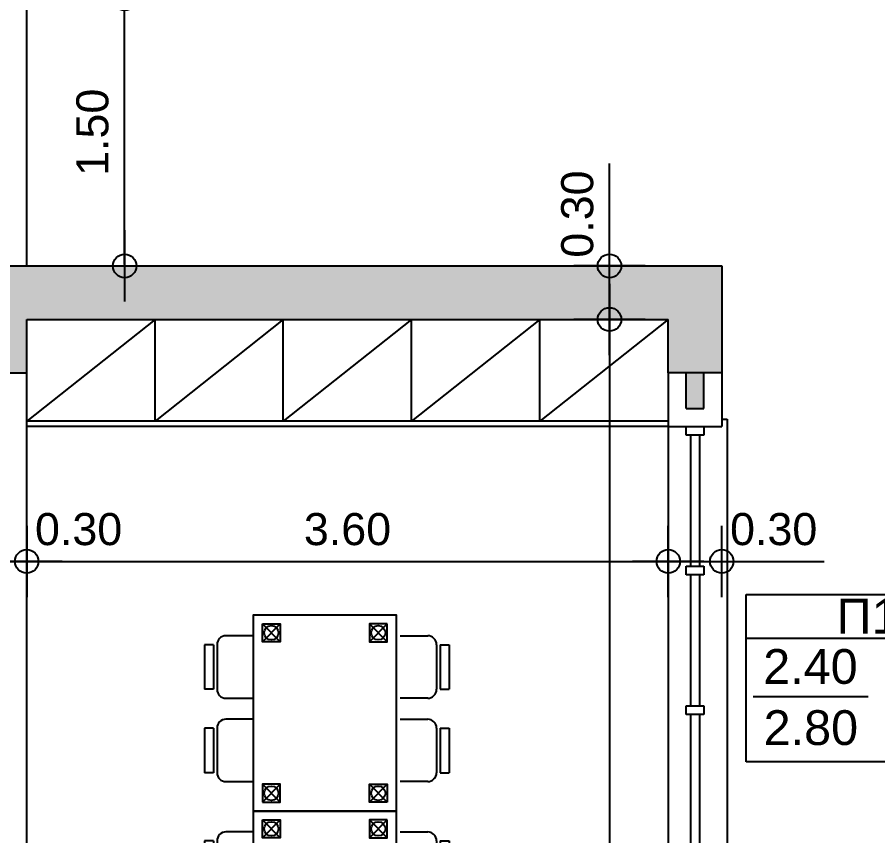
# Model space of a CAD drawing. Header units: metres. Extents: x -11 to 85, y -301 to 135.
# Drawn here: x 43.821 to 48.649, y -31.69 to -27.097 of the extents above; entities that cross this region are included whole.
import ezdxf

# ---------------------------------------------------------------- set-up
doc = ezdxf.new("R2010")
doc.units = ezdxf.units.M
doc.header["$LTSCALE"] = 0.036
doc.header["$PDMODE"] = 2
for name, color, linetype in [('arxitek borofos', 252, 'Continuous'), ('DIMBLK', 252, 'Continuous'), ('Epipla', 252, 'Continuous'), ('Parathira', 252, 'Continuous')]:
    doc.layers.add(name, color=color, linetype=linetype)
doc.styles.add('COMU-N', font='arial.ttf')
doc.styles.get("Standard").update_dxf_attribs({"font": 'arial.ttf'})
doc.dimstyles.new('CADWDOT', dxfattribs={"dimscale": 0.1, "dimtxt": 1.8, "dimasz": 0.08, "dimexe": 2, "dimexo": 0, "dimgap": 0.09, "dimtad": 0, "dimrnd": 0.001, "dimzin": 0, "dimdsep": 46, "dimtxsty": 'Standard', "dimblk1": 'ARTDIM', "dimblk2": 'ARTDIM', "dimsah": 1, "dimcen": 0.09, "dimdle": 0.05, "dimse1": 1, "dimse2": 1, "dimadec": 0, "dimazin": 0, "dimtfac": 1, "dimtmove": 0, "dimatfit": 3, "dimldrblk": 'ARTDIM', "dimfxl": 2, "dimtvp": 0.9999, "dimtolj": 1, "dimtzin": 0, "dimarcsym": 0})

# ---------------------------------------------------------------- blocks, each defined once
blk = doc.blocks.new('A$C52D13D70')
at = {"layer": 'Parathira'}
for p, q in [((-0.33, 0.04), (-0.33, -2.44)), ((-0.3, 0.04), (-0.33, 0.04)), ((-0.1, 0), (-0.2, 0)), ((-0.2, 0), (-0.2, -0.05)), ((-0.1, -0.05), (-0.1, 0)), ((0, 0), (0, -2.4)), ((-0.2, -0.05), (-0.1, -0.05)), ((-0.175, -0.05), (-0.175, -0.7833)), ((-0.125, -0.05), (-0.125, -0.7833)), ((-0.1, -0.7833), (-0.2, -0.7833)), ((-0.2, -0.7833), (-0.2, -0.8333)), ((-0.1, -0.8333), (-0.1, -0.7833)), ((-0.2, -0.8333), (-0.1, -0.8333)), ((-0.175, -0.8333), (-0.175, -1.5667)), ((-0.125, -0.8333), (-0.125, -1.5667)), ((-0.1, -1.5667), (-0.2, -1.5667)), ((-0.2, -1.5667), (-0.2, -1.6167)), ((-0.1, -1.6167), (-0.1, -1.5667)), ((-0.2, -1.6167), (-0.1, -1.6167)), ((-0.175, -1.6167), (-0.175, -2.35)), ((-0.125, -1.6167), (-0.125, -2.35)), ((-0.1, -2.35), (-0.2, -2.35)), ((-0.2, -2.35), (-0.2, -2.4)), ((-0.1, -2.4), (-0.1, -2.35)), ((-0.2, -2.4), (-0.1, -2.4)), ((-0.33, -2.44), (-0.3, -2.44))]:
    blk.add_line(p, q, dxfattribs=at)
blk = doc.blocks.new('ARTDIM')
at = {"layer": 'DIMBLK'}
for p, q in [((0, -24.9975), (0, 24.9975)), ((-24.9975, 0), (24.9975, 0))]:
    blk.add_line(p, q, dxfattribs=at)
blk.add_circle((0, 0), 8.25, dxfattribs=at)
blk = doc.blocks.new('*D873')
at = {"layer": 'arxitek borofos', "color": 0, "lineweight": -2}
for p, q in [((43.5817, -30.1503), (43.8657, -30.1503)), ((43.8737, -30.1503), (44.4483, -30.1503))]:
    blk.add_line(p, q, dxfattribs=at)
at = {"layer": 'Defpoints', "color": 0, "transparency": 16777216}
for p in [(43.5737, -29.093), (43.8737, -29.093), (43.8737, -30.1503)]:
    blk.add_point(p, dxfattribs=at)
at = {"layer": 'arxitek borofos', "color": 0, "lineweight": -2, "xscale": 0.008, "yscale": 0.008, "zscale": 0.008, "rotation": 180}
blk.add_blockref('ARTDIM', (43.5737, -30.1503), dxfattribs=at)
at = {"layer": 'arxitek borofos', "color": 0, "lineweight": -2, "xscale": 0.008, "yscale": 0.008, "zscale": 0.008}
blk.add_blockref('ARTDIM', (43.8737, -30.1503), dxfattribs=at)
at = {"layer": 'arxitek borofos', "color": 0, "insert": (44.165, -29.9703), "char_height": 0.18, "attachment_point": 5}
blk.add_mtext('\\A1;0.30', dxfattribs=at)
blk = doc.blocks.new('*D874')
at = {"layer": 'arxitek borofos', "color": 0, "lineweight": -2}
blk.add_line((43.8817, -30.1503), (47.4657, -30.1503), dxfattribs=at)
at = {"layer": 'Defpoints', "color": 0, "transparency": 16777216}
for p in [(43.8737, -29.093), (47.4737, -29.243), (47.4737, -30.1503)]:
    blk.add_point(p, dxfattribs=at)
at = {"layer": 'arxitek borofos', "color": 0, "lineweight": -2, "xscale": 0.008, "yscale": 0.008, "zscale": 0.008, "rotation": 180}
blk.add_blockref('ARTDIM', (43.8737, -30.1503), dxfattribs=at)
at = {"layer": 'arxitek borofos', "color": 0, "lineweight": -2, "xscale": 0.008, "yscale": 0.008, "zscale": 0.008}
blk.add_blockref('ARTDIM', (47.4737, -30.1503), dxfattribs=at)
at = {"layer": 'arxitek borofos', "color": 0, "insert": (45.6737, -29.9703), "char_height": 0.18, "attachment_point": 5}
blk.add_mtext('\\A1;3.60', dxfattribs=at)
blk = doc.blocks.new('*D875')
at = {"layer": 'arxitek borofos', "color": 0, "lineweight": -2}
for p, q in [((47.4817, -30.1503), (47.7657, -30.1503)), ((47.7737, -30.1503), (48.3483, -30.1503))]:
    blk.add_line(p, q, dxfattribs=at)
at = {"layer": 'Defpoints', "color": 0, "transparency": 16777216}
for p in [(47.4737, -29.393), (47.7737, -29.393), (47.7737, -30.1503)]:
    blk.add_point(p, dxfattribs=at)
at = {"layer": 'arxitek borofos', "color": 0, "lineweight": -2, "xscale": 0.008, "yscale": 0.008, "zscale": 0.008, "rotation": 180}
blk.add_blockref('ARTDIM', (47.4737, -30.1503), dxfattribs=at)
at = {"layer": 'arxitek borofos', "color": 0, "lineweight": -2, "xscale": 0.008, "yscale": 0.008, "zscale": 0.008}
blk.add_blockref('ARTDIM', (47.7737, -30.1503), dxfattribs=at)
at = {"layer": 'arxitek borofos', "color": 0, "insert": (48.065, -29.9703), "char_height": 0.18, "attachment_point": 5}
blk.add_mtext('\\A1;0.30', dxfattribs=at)
blk = doc.blocks.new('*D918')
at = {"layer": 'arxitek borofos', "color": 0, "lineweight": -2}
for p, q in [((47.1437, -28.493), (47.1437, -27.9184)), ((47.1437, -28.785), (47.1437, -28.501))]:
    blk.add_line(p, q, dxfattribs=at)
at = {"layer": 'Defpoints', "color": 0, "transparency": 16777216}
for p in [(47.1437, -28.493), (48.2004, -28.493), (48.2004, -28.793)]:
    blk.add_point(p, dxfattribs=at)
at = {"layer": 'arxitek borofos', "color": 0, "lineweight": -2, "xscale": 0.008, "yscale": 0.008, "zscale": 0.008}
for p, rotation in [((47.1437, -28.493), 90), ((47.1437, -28.793), 270)]:
    blk.add_blockref('ARTDIM', p, dxfattribs=dict(at, rotation=rotation))
at = {"layer": 'arxitek borofos', "color": 0, "insert": (46.9637, -28.2017), "char_height": 0.18, "attachment_point": 5, "rotation": 90}
blk.add_mtext('\\A1;0.30', dxfattribs=at)
blk = doc.blocks.new('*D919')
at = {"layer": 'arxitek borofos', "color": 0, "lineweight": -2}
blk.add_line((47.1437, -28.801), (47.1437, -39.435), dxfattribs=at)
at = {"layer": 'Defpoints', "color": 0, "transparency": 16777216}
for p in [(46.4004, -28.793), (46.4004, -39.443), (47.1437, -39.443)]:
    blk.add_point(p, dxfattribs=at)
at = {"layer": 'arxitek borofos', "color": 0, "lineweight": -2, "xscale": 0.008, "yscale": 0.008, "zscale": 0.008}
for p, rotation in [((47.1437, -28.793), 90), ((47.1437, -39.443), 270)]:
    blk.add_blockref('ARTDIM', p, dxfattribs=dict(at, rotation=rotation))
at = {"layer": 'arxitek borofos', "color": 0, "insert": (46.9637, -34.118), "char_height": 0.18, "attachment_point": 5, "rotation": 90}
blk.add_mtext('\\A1;10.65', dxfattribs=at)
blk = doc.blocks.new('A$C46B55638')
at = {"layer": 'Epipla'}
blk.add_line((29.1, 0), (29.1, 1.5), dxfattribs=at)
blk = doc.blocks.new('tr.')
at = {"layer": 'Epipla'}
for p, q in [((41.3553, 40.2738, 0.67), (41.1053, 40.2738, 0.67)), ((41.8232, 40.2738, 0.67), (41.5732, 40.2738, 0.67)), ((42.4553, 40.2738, 0.67), (42.2053, 40.2738, 0.67)), ((42.9232, 40.2738, 0.67), (42.6732, 40.2738, 0.67)), ((41.3553, 40.2238, 0.67), (41.1053, 40.2238, 0.67)), ((41.8232, 40.2238, 0.67), (41.5732, 40.2238, 0.67)), ((42.4553, 40.2238, 0.67), (42.2053, 40.2238, 0.67)), ((42.9232, 40.2238, 0.67), (42.6732, 40.2238, 0.67)), ((41.3553, 40.2038, 0.67), (41.1053, 40.2038, 0.67)), ((41.8232, 40.2038, 0.67), (41.5732, 40.2038, 0.67)), ((42.4553, 40.2038, 0.67), (42.2053, 40.2038, 0.67)), ((42.9232, 40.2038, 0.67), (42.6732, 40.2038, 0.67)), ((41.0553, 40.1538, 0.67), (41.0553, 39.9991, 0.67)), ((41.4053, 39.9991, 0.67), (41.4053, 40.1538, 0.67)), ((41.5232, 40.1538, 0.67), (41.5232, 39.9991, 0.67)), ((41.8732, 39.9991, 0.67), (41.8732, 40.1538, 0.67)), ((42.1553, 40.1538, 0.67), (42.1553, 39.9991, 0.67)), ((42.5053, 39.9991, 0.67), (42.5053, 40.1538, 0.67)), ((42.6232, 40.1538, 0.67), (42.6232, 39.9991, 0.67)), ((42.9732, 39.9991, 0.67), (42.9732, 40.1538, 0.67)), ((41.0402, 39.8491), (40.9402, 39.9491)), ((41.0402, 39.9491), (40.9402, 39.8491)), ((41.8402, 39.9491), (41.9402, 39.8491)), ((41.8402, 39.8491), (41.9402, 39.9491)), ((42.1402, 39.8491), (42.0402, 39.9491)), ((42.1402, 39.9491), (42.0402, 39.8491)), ((42.9402, 39.9491), (43.0402, 39.8491)), ((42.9402, 39.8491), (43.0402, 39.9491)), ((41.0402, 39.2491), (40.9402, 39.3491)), ((41.0402, 39.3491), (40.9402, 39.2491)), ((41.8402, 39.3491), (41.9402, 39.2491)), ((41.8402, 39.2491), (41.9402, 39.3491)), ((42.1402, 39.2491), (42.0402, 39.3491)), ((42.1402, 39.3491), (42.0402, 39.2491)), ((42.9402, 39.3491), (43.0402, 39.2491)), ((42.9402, 39.2491), (43.0402, 39.3491)), ((41.0553, 39.0219, 0.67), (41.0553, 39.1766, 0.67)), ((41.4053, 39.1766, 0.67), (41.4053, 39.0219, 0.67)), ((41.5232, 39.0219, 0.67), (41.5232, 39.1766, 0.67)), ((41.8732, 39.1766, 0.67), (41.8732, 39.0219, 0.67)), ((42.1553, 39.0219, 0.67), (42.1553, 39.1766, 0.67)), ((42.5053, 39.1766, 0.67), (42.5053, 39.0219, 0.67)), ((42.6232, 39.0219, 0.67), (42.6232, 39.1766, 0.67)), ((42.9732, 39.1766, 0.67), (42.9732, 39.0219, 0.67)), ((41.3553, 38.9719, 0.67), (41.1053, 38.9719, 0.67)), ((41.8232, 38.9719, 0.67), (41.5732, 38.9719, 0.67)), ((42.4553, 38.9719, 0.67), (42.2053, 38.9719, 0.67)), ((42.9232, 38.9719, 0.67), (42.6732, 38.9719, 0.67)), ((41.3553, 38.9519, 0.67), (41.1053, 38.9519, 0.67)), ((41.8232, 38.9519, 0.67), (41.5732, 38.9519, 0.67)), ((42.4553, 38.9519, 0.67), (42.2053, 38.9519, 0.67)), ((42.9232, 38.9519, 0.67), (42.6732, 38.9519, 0.67)), ((41.3553, 38.9019, 0.67), (41.1053, 38.9019, 0.67)), ((41.8232, 38.9019, 0.67), (41.5732, 38.9019, 0.67)), ((42.4553, 38.9019, 0.67), (42.2053, 38.9019, 0.67)), ((42.9232, 38.9019, 0.67), (42.6732, 38.9019, 0.67))]:
    blk.add_line(p, q, dxfattribs=at)
at = {"layer": 'Epipla', "elevation": 0.67}
for points in [[(41.1053, 40.2238), (41.1053, 40.2738)], [(41.3553, 40.2238), (41.3553, 40.2738)], [(41.5732, 40.2238), (41.5732, 40.2738)], [(41.8232, 40.2238), (41.8232, 40.2738)], [(42.2053, 40.2238), (42.2053, 40.2738)], [(42.4553, 40.2238), (42.4553, 40.2738)], [(42.6732, 40.2238), (42.6732, 40.2738)], [(42.9232, 40.2238), (42.9232, 40.2738)], [(41.1053, 38.9519), (41.1053, 38.9019)], [(41.3553, 38.9519), (41.3553, 38.9019)], [(41.5732, 38.9519), (41.5732, 38.9019)], [(41.8232, 38.9519), (41.8232, 38.9019)], [(42.2053, 38.9519), (42.2053, 38.9019)], [(42.4553, 38.9519), (42.4553, 38.9019)], [(42.6732, 38.9519), (42.6732, 38.9019)], [(42.9232, 38.9519), (42.9232, 38.9019)]]:
    blk.add_lwpolyline(points, dxfattribs=at)
at = {"layer": 'Epipla'}
for points in [[(40.8902, 39.1991), (40.8902, 39.9991), (41.9902, 39.9991), (41.9902, 39.1991)], [(41.9902, 39.1991), (41.9902, 39.9991), (43.0902, 39.9991), (43.0902, 39.1991)]]:
    blk.add_lwpolyline(points, close=True, dxfattribs=at)
for points in [[(40.9402, 39.9491), (40.9402, 39.8491), (41.0402, 39.8491), (41.0402, 39.9491), (40.9402, 39.9491)], [(41.9402, 39.9491), (41.9402, 39.8491), (41.8402, 39.8491), (41.8402, 39.9491), (41.9402, 39.9491)], [(42.0402, 39.9491), (42.0402, 39.8491), (42.1402, 39.8491), (42.1402, 39.9491), (42.0402, 39.9491)], [(43.0402, 39.9491), (43.0402, 39.8491), (42.9402, 39.8491), (42.9402, 39.9491), (43.0402, 39.9491)], [(40.9402, 39.2491), (40.9402, 39.3491), (41.0402, 39.3491), (41.0402, 39.2491), (40.9402, 39.2491)], [(41.9402, 39.2491), (41.9402, 39.3491), (41.8402, 39.3491), (41.8402, 39.2491), (41.9402, 39.2491)], [(42.0402, 39.2491), (42.0402, 39.3491), (42.1402, 39.3491), (42.1402, 39.2491), (42.0402, 39.2491)], [(43.0402, 39.2491), (43.0402, 39.3491), (42.9402, 39.3491), (42.9402, 39.2491), (43.0402, 39.2491)]]:
    blk.add_lwpolyline(points, dxfattribs=at)
for centre in [(40.9902, 39.8991), (41.8902, 39.8991), (42.0902, 39.8991), (42.9902, 39.8991), (40.9902, 39.2991), (41.8902, 39.2991), (42.0902, 39.2991), (42.9902, 39.2991)]:
    blk.add_circle(centre, 0.04, dxfattribs=at)
for centre, start, end in [((41.1053, 40.1538, 0.67), 90, 180), ((41.3553, 40.1538, 0.67), 0, 90), ((41.5732, 40.1538, 0.67), 90, 180), ((41.8232, 40.1538, 0.67), 0, 90), ((42.2053, 40.1538, 0.67), 90, 180), ((42.4553, 40.1538, 0.67), 0, 90), ((42.6732, 40.1538, 0.67), 90, 180), ((42.9232, 40.1538, 0.67), 0, 90), ((41.1053, 39.0219, 0.67), 180, 270), ((41.3553, 39.0219, 0.67), 270, 0), ((41.5732, 39.0219, 0.67), 180, 270), ((41.8232, 39.0219, 0.67), 270, 0), ((42.2053, 39.0219, 0.67), 180, 270), ((42.4553, 39.0219, 0.67), 270, 0), ((42.6732, 39.0219, 0.67), 180, 270), ((42.9232, 39.0219, 0.67), 270, 0)]:
    blk.add_arc(centre, 0.05, start, end, dxfattribs=at)
blk = doc.blocks.new('*D972')
at = {"layer": 'arxitek borofos', "color": 0, "lineweight": -2}
blk.add_line((44.4234, -28.485), (44.4234, -27.001), dxfattribs=at)
at = {"layer": 'Defpoints', "color": 0, "transparency": 16777216}
for p in [(36.6737, -26.993), (44.4234, -26.993), (36.6737, -28.493)]:
    blk.add_point(p, dxfattribs=at)
at = {"layer": 'arxitek borofos', "color": 0, "lineweight": -2, "xscale": 0.008, "yscale": 0.008, "zscale": 0.008}
for p, rotation in [((44.4234, -26.993), 90), ((44.4234, -28.493), 270)]:
    blk.add_blockref('ARTDIM', p, dxfattribs=dict(at, rotation=rotation))
at = {"layer": 'arxitek borofos', "color": 0, "insert": (44.2434, -27.743), "char_height": 0.18, "attachment_point": 5, "rotation": 90}
blk.add_mtext('\\A1;1.50', dxfattribs=at)

msp = doc.modelspace()

# ---------------------------------------------------------------- hatches: boundary and pattern name
at = {"layer": 'arxitek borofos'}
for points in [[(43.5737, -28.493), (43.5737, -29.093), (43.8737, -29.093), (43.8737, -28.793), (47.4737, -28.793), (47.4737, -29.093), (47.7737, -29.093), (47.7737, -28.493)], [(47.6737, -29.093), (47.5737, -29.093), (47.5737, -29.293), (47.6737, -29.293)]]:
    msp.add_hatch(color=256, dxfattribs=at).paths.add_polyline_path(points)

# ---------------------------------------------------------------- linework, layer by layer
for p, q in [((43.5737, -28.493), (47.7737, -28.493)), ((47.7737, -28.493), (47.7737, -29.093)), ((43.8737, -28.793), (47.4737, -28.793)), ((43.8737, -29.093), (43.8737, -28.793)), ((44.5937, -28.793), (43.8737, -29.363)), ((45.3137, -28.793), (44.5937, -29.363)), ((44.5937, -29.363), (44.5937, -28.793)), ((46.0337, -28.793), (45.3137, -29.363)), ((45.3137, -29.363), (45.3137, -28.793)), ((46.0337, -29.363), (46.0337, -28.793)), ((46.7537, -28.793), (46.0337, -29.363)), ((47.4737, -28.793), (46.7537, -29.363)), ((46.7537, -29.363), (46.7537, -28.793)), ((47.4737, -29.093), (47.4737, -28.793)), ((43.5737, -29.093), (43.8737, -29.093)), ((43.8737, -36.5836), (43.8737, -29.093)), ((47.7737, -29.093), (47.4737, -29.093)), ((47.4737, -29.093), (47.4737, -29.393)), ((47.5737, -29.293), (47.5737, -29.093)), ((47.6737, -29.293), (47.6737, -29.093)), ((47.7737, -29.093), (47.7737, -29.393)), ((47.5737, -29.293), (47.6737, -29.293)), ((47.4737, -29.363), (43.8737, -29.363)), ((47.4737, -29.393), (43.8737, -29.393)), ((47.4737, -29.393), (47.7737, -29.393)), ((47.9105, -31.274), (47.9105, -30.3364)), ((47.9105, -30.3364), (49.2778, -30.3364)), ((49.2778, -30.5821), (47.9105, -30.5821)), ((47.9495, -30.9077), (48.5954, -30.9077)), ((49.2778, -31.274), (47.9105, -31.274))]:
    msp.add_line(p, q, dxfattribs=at)

# ---------------------------------------------------------------- block references
msp.add_blockref('A$C46B55638', (14.7737, -28.493), dxfattribs=at)
at = {"layer": 'arxitek borofos', "xscale": -1}
msp.add_blockref('A$C52D13D70', (47.4737, -29.393), dxfattribs=at)
at = {"layer": 'arxitek borofos', "rotation": 90}
msp.add_blockref('tr.', (85.1455, -73.5409), dxfattribs=at)

# ---------------------------------------------------------------- texts
at = {"layer": 'arxitek borofos', "style": 'COMU-N'}
for s, p in [('Π1', (48.4179, -30.5549)), ('2.40', (48.0061, -30.8372)), ('2.80', (48.0085, -31.1802))]:
    msp.add_text(s, height=0.195, dxfattribs=at).set_placement(p)

# ---------------------------------------------------------------- dimensions: what is measured, and where the dimension line sits
at = {"layer": 'arxitek borofos'}
dim = msp.add_linear_dim(base=(44.4234, -26.993), p1=(36.6737, -28.493), p2=(36.6737, -26.993), angle=90, dimstyle='CADWDOT', dxfattribs=at)
dim.commit()
dim.dimension.update_dxf_attribs({"geometry": '*D972', "text_midpoint": (44.2434, -27.743)})
for p1, p2, distance, picture, middle in [((48.2004, -28.793), (48.2004, -28.493), 1.0567, '*D918', (46.9637, -28.2017)), ((46.4004, -28.793), (46.4004, -39.443), 0.7433, '*D919', (46.9637, -34.118))]:
    dim = msp.add_aligned_dim(p1=p1, p2=p2, distance=distance, dimstyle='CADWDOT', dxfattribs=at)
    dim.commit()
    dim.dimension.update_dxf_attribs({"geometry": picture, "text_midpoint": middle})
for base, p1, p2, picture, middle in [((43.8737, -30.1503), (43.5737, -29.093), (43.8737, -29.093), '*D873', (44.165, -29.9703)), ((47.4737, -30.1503), (43.8737, -29.093), (47.4737, -29.243), '*D874', (45.6737, -29.9703)), ((47.7737, -30.1503), (47.4737, -29.393), (47.7737, -29.393), '*D875', (48.065, -29.9703))]:
    dim = msp.add_linear_dim(base=base, p1=p1, p2=p2, dimstyle='CADWDOT', dxfattribs=at)
    dim.commit()
    dim.dimension.update_dxf_attribs({"geometry": picture, "text_midpoint": middle})

doc.saveas('drawing.dxf')
